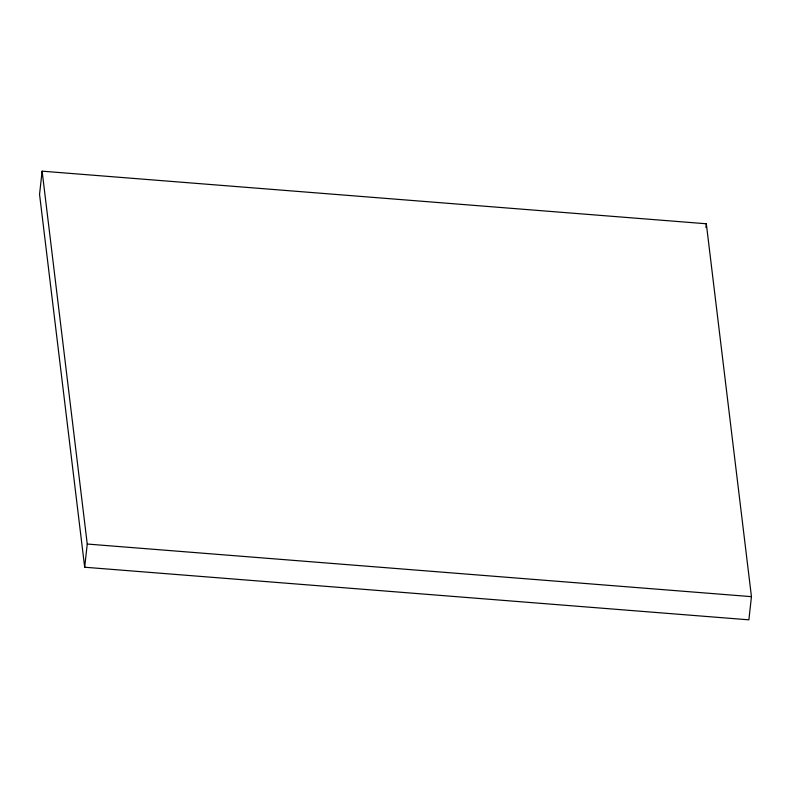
<?xml version="1.0" encoding="UTF-8"?>
<svg xmlns="http://www.w3.org/2000/svg" width="791" height="791" viewBox="0 0 791 791"><rect width="100%" height="100%" fill="white"/><g stroke="black" fill="none" stroke-linecap="round" stroke-linejoin="round"><path stroke-width="1.19" d="M42.121 171.172L39.55 194.349L84.677 567.226L748.879 619.828L751.45 596.651L706.323 223.774L42.121 171.172L87.247 544.04L84.677 567.226M705.918 227.442L706.323 223.774M87.247 544.04L751.45 596.651"/></g></svg>
